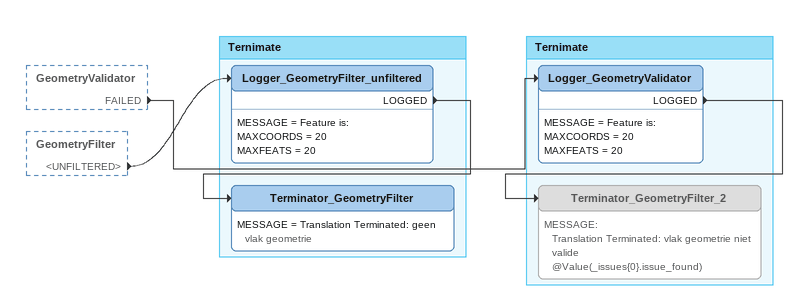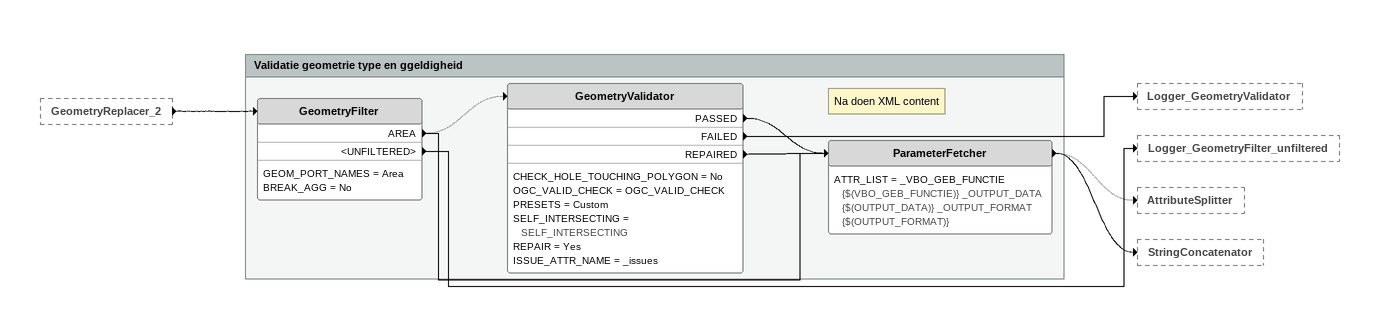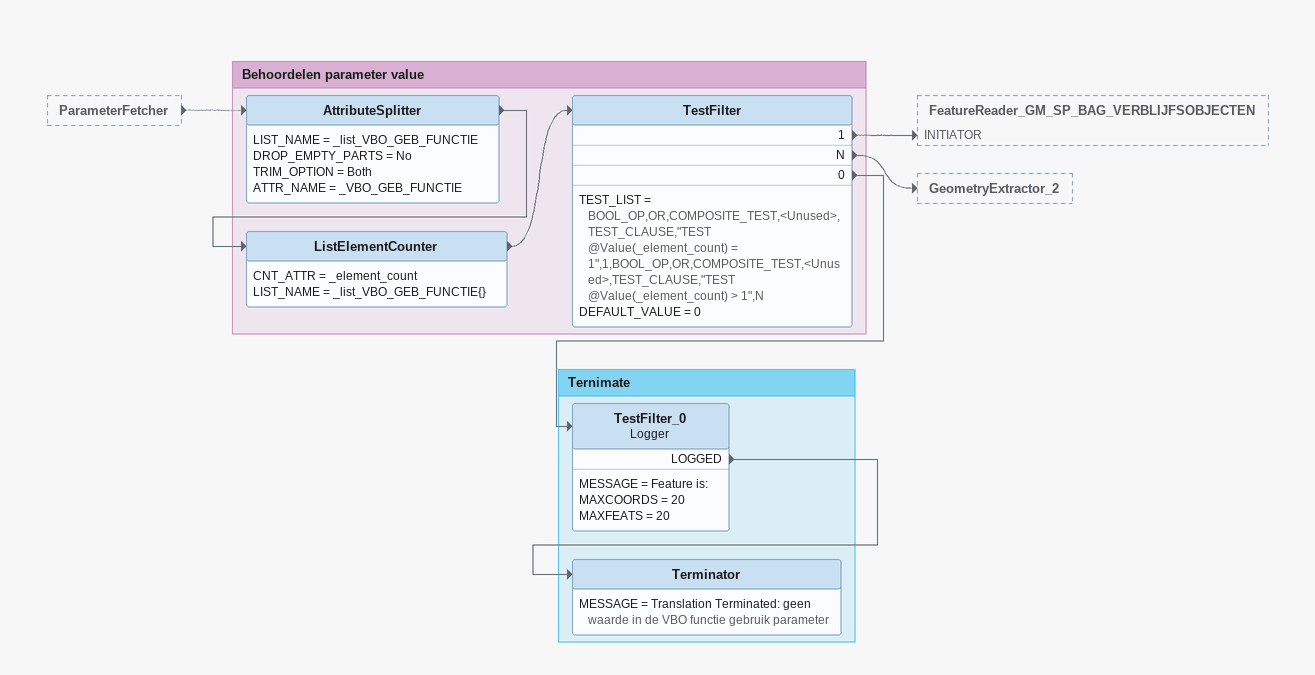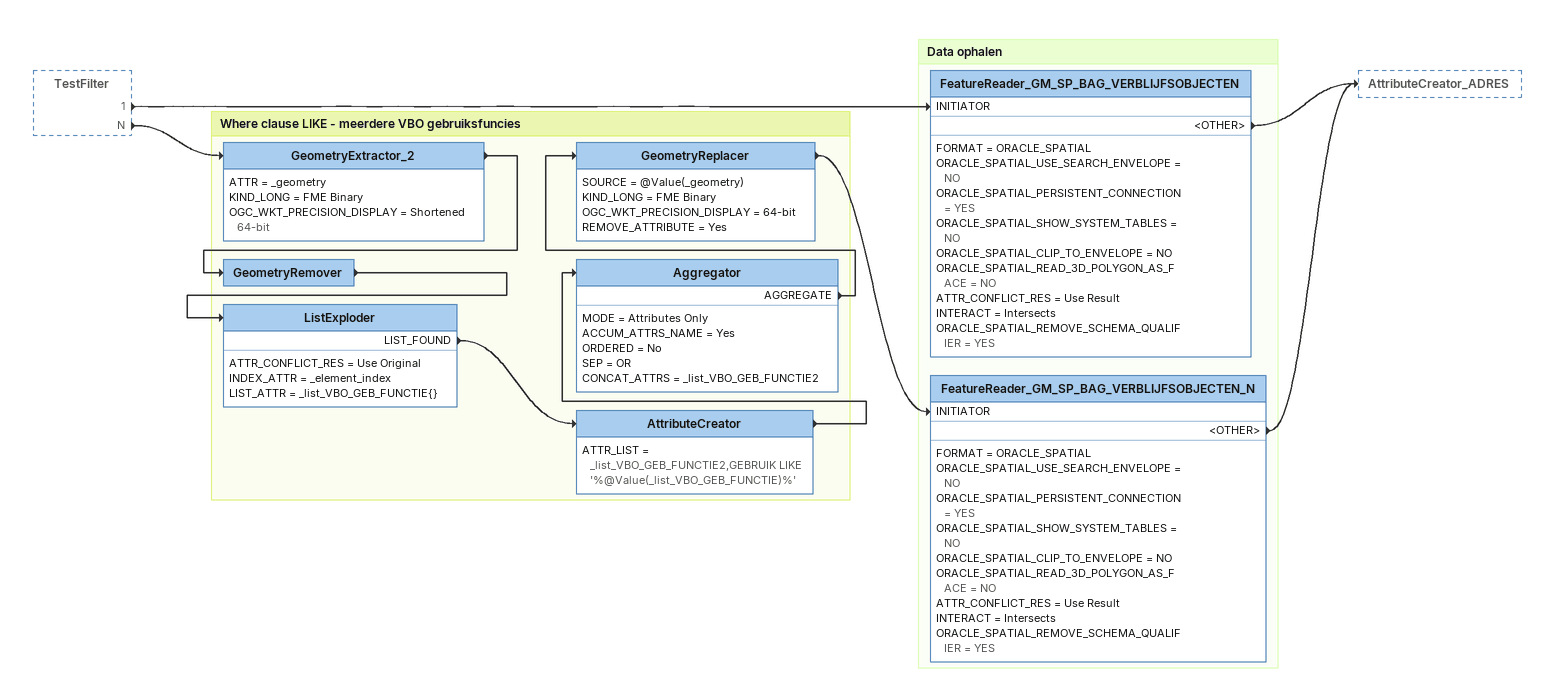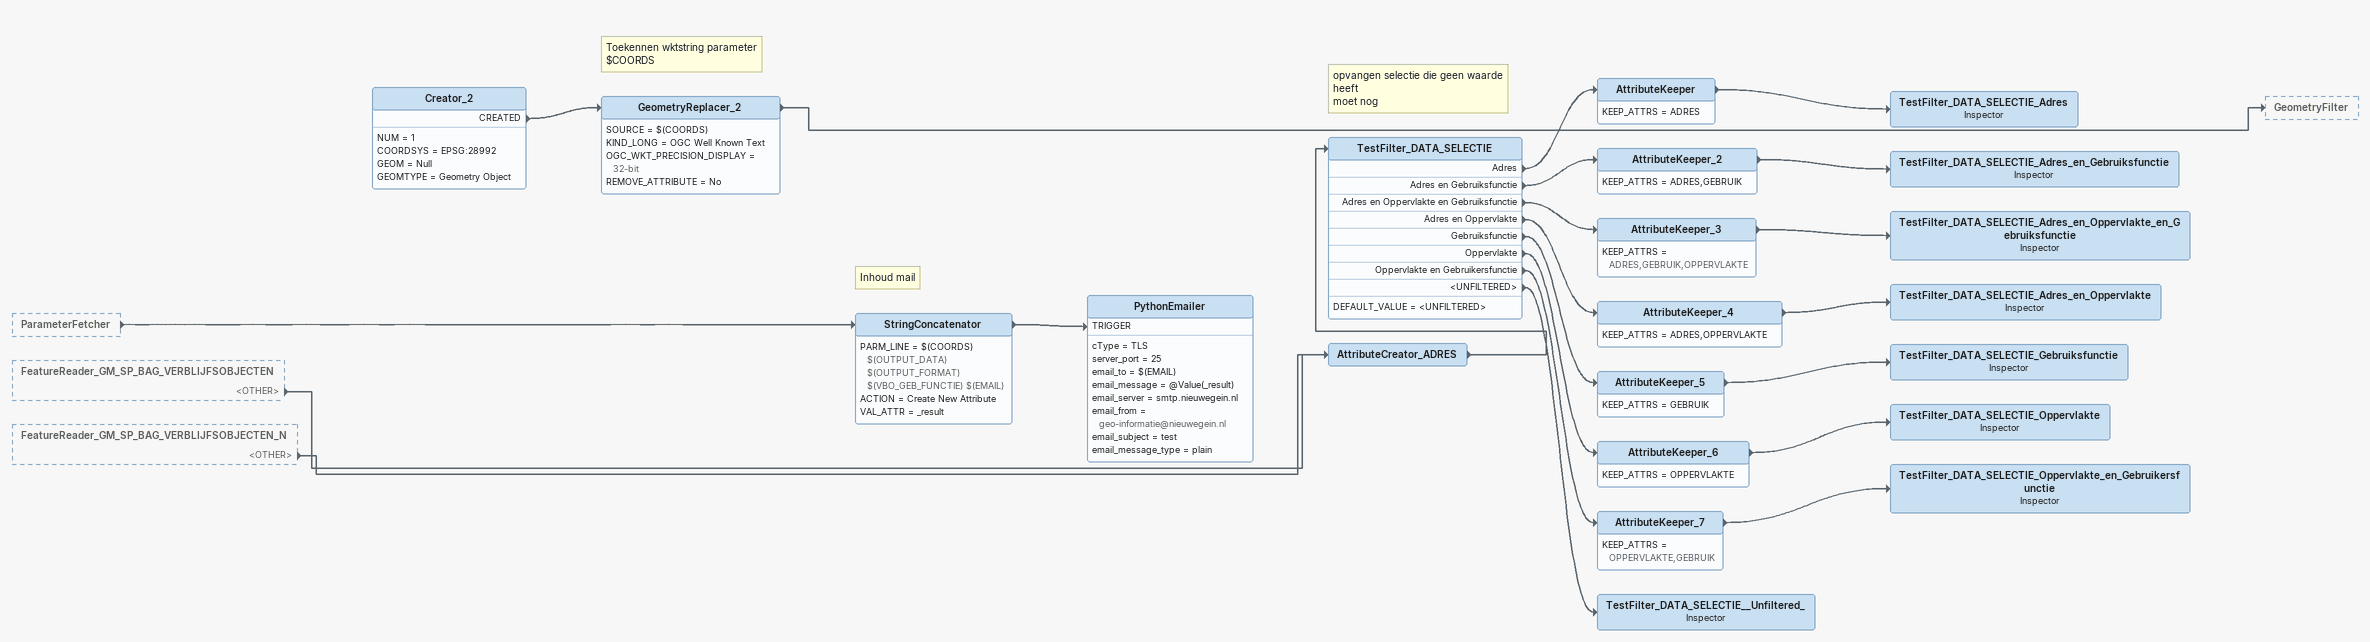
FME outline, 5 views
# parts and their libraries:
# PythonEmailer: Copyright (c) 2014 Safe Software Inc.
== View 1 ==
GeometryValidator [outside]
    FAILED -> Logger_GeometryValidator
GeometryFilter [outside]
    <UNFILTERED> -> Logger_GeometryFilter_unfiltered

Bookmark: Ternimate
Logger_GeometryValidator
    MESSAGE = Feature is:
    MAXCOORDS = 20
    MAXFEATS = 20
    LOGGED -> Terminator_GeometryFilter_2
Terminator_GeometryFilter_2 [off]
    MESSAGE:
      Translation Terminated: vlak geometrie niet valide
      @Value(_issues{0}.issue_found)

Bookmark: Ternimate
Logger_GeometryFilter_unfiltered
    MESSAGE = Feature is:
    MAXCOORDS = 20
    MAXFEATS = 20
    LOGGED -> Terminator_GeometryFilter
Terminator_GeometryFilter
    MESSAGE = Translation Terminated: geen vlak geometrie

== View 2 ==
GeometryReplacer_2 [outside]
    -> GeometryFilter

Bookmark: Validatie geometrie type en ggeldigheid
GeometryFilter
    GEOM_PORT_NAMES = Area
    BREAK_AGG = No
    AREA -> GeometryValidator [off]
    AREA -> ParameterFetcher
    <UNFILTERED> -> Logger_GeometryFilter_unfiltered
GeometryValidator
    CHECK_HOLE_TOUCHING_POLYGON = No
    OGC_VALID_CHECK = OGC_VALID_CHECK
    PRESETS = Custom
    SELF_INTERSECTING = SELF_INTERSECTING
    REPAIR = Yes
    ISSUE_ATTR_NAME = _issues
    PASSED -> ParameterFetcher
    FAILED -> Logger_GeometryValidator
    REPAIRED -> ParameterFetcher
Note: Na doen XML content
ParameterFetcher
    ATTR_LIST = _VBO_GEB_FUNCTIE {$(VBO_GEB_FUNCTIE)} _OUTPUT_DATA {$(OUTPUT_DATA)} _OUTPUT_FORMAT {$(OUTPUT_FORMAT)}
    -> AttributeSplitter [off]
    -> StringConcatenator

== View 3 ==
ParameterFetcher [outside]
    -> AttributeSplitter [off]

Bookmark: Behoordelen parameter value
AttributeSplitter
    LIST_NAME = _list_VBO_GEB_FUNCTIE
    DROP_EMPTY_PARTS = No
    TRIM_OPTION = Both
    ATTR_NAME = _VBO_GEB_FUNCTIE
    -> ListElementCounter
ListElementCounter
    CNT_ATTR = _element_count
    LIST_NAME = _list_VBO_GEB_FUNCTIE{}
    -> TestFilter
TestFilter
    TEST_LIST = BOOL_OP,OR,COMPOSITE_TEST,<Unused>,TEST_CLAUSE,"TEST @Value(_element_count) = 1",1,BOOL_OP,OR,COMPOSITE_TEST,<Unused>,TEST_CLAUSE,"TEST @Value(_element_count) > 1",N
    DEFAULT_VALUE = 0
    1 -> FeatureReader_GM_SP_BAG_VERBLIJFSOBJECTEN [INITIATOR]
    N -> GeometryExtractor_2
    0 -> TestFilter_0

Bookmark: Ternimate
TestFilter_0: Logger
    MESSAGE = Feature is:
    MAXCOORDS = 20
    MAXFEATS = 20
    LOGGED -> Terminator
Terminator
    MESSAGE = Translation Terminated: geen waarde in de VBO functie gebruik parameter

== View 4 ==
TestFilter [outside]
    1 -> FeatureReader_GM_SP_BAG_VERBLIJFSOBJECTEN [INITIATOR]
    N -> GeometryExtractor_2

Bookmark: Data ophalen
FeatureReader_GM_SP_BAG_VERBLIJFSOBJECTEN
    FORMAT = ORACLE_SPATIAL
    ORACLE_SPATIAL_USE_SEARCH_ENVELOPE = NO
    ORACLE_SPATIAL_PERSISTENT_CONNECTION = YES
    ORACLE_SPATIAL_SHOW_SYSTEM_TABLES = NO
    ORACLE_SPATIAL_CLIP_TO_ENVELOPE = NO
    ORACLE_SPATIAL_READ_3D_POLYGON_AS_FACE = NO
    ATTR_CONFLICT_RES = Use Result
    INTERACT = Intersects
    ORACLE_SPATIAL_REMOVE_SCHEMA_QUALIFIER = YES
    <OTHER> -> AttributeCreator_ADRES
FeatureReader_GM_SP_BAG_VERBLIJFSOBJECTEN_N
    FORMAT = ORACLE_SPATIAL
    ORACLE_SPATIAL_USE_SEARCH_ENVELOPE = NO
    ORACLE_SPATIAL_PERSISTENT_CONNECTION = YES
    ORACLE_SPATIAL_SHOW_SYSTEM_TABLES = NO
    ORACLE_SPATIAL_CLIP_TO_ENVELOPE = NO
    ORACLE_SPATIAL_READ_3D_POLYGON_AS_FACE = NO
    ATTR_CONFLICT_RES = Use Result
    INTERACT = Intersects
    ORACLE_SPATIAL_REMOVE_SCHEMA_QUALIFIER = YES
    <OTHER> -> AttributeCreator_ADRES

Bookmark: Where clause LIKE - meerdere VBO gebruiksfuncies
GeometryExtractor_2
    ATTR = _geometry
    KIND_LONG = FME Binary
    OGC_WKT_PRECISION_DISPLAY = Shortened 64-bit
    -> GeometryRemover
GeometryRemover
    -> ListExploder
ListExploder
    ATTR_CONFLICT_RES = Use Original
    INDEX_ATTR = _element_index
    LIST_ATTR = _list_VBO_GEB_FUNCTIE{}
    LIST_FOUND -> AttributeCreator
AttributeCreator
    ATTR_LIST = _list_VBO_GEB_FUNCTIE2,GEBRUIK LIKE '%@Value(_list_VBO_GEB_FUNCTIE)%'
    -> Aggregator
Aggregator
    MODE = Attributes Only
    ACCUM_ATTRS_NAME = Yes
    ORDERED = No
    SEP = OR
    CONCAT_ATTRS = _list_VBO_GEB_FUNCTIE2
    AGGREGATE -> GeometryReplacer
GeometryReplacer
    SOURCE = @Value(_geometry)
    KIND_LONG = FME Binary
    OGC_WKT_PRECISION_DISPLAY = 64-bit
    REMOVE_ATTRIBUTE = Yes
    -> FeatureReader_GM_SP_BAG_VERBLIJFSOBJECTEN_N [INITIATOR]

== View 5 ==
ParameterFetcher [outside]
    -> StringConcatenator
FeatureReader_GM_SP_BAG_VERBLIJFSOBJECTEN [outside]
    <OTHER> -> AttributeCreator_ADRES
FeatureReader_GM_SP_BAG_VERBLIJFSOBJECTEN_N [outside]
    <OTHER> -> AttributeCreator_ADRES
Creator_2
    NUM = 1
    COORDSYS = EPSG:28992
    GEOM = Null
    GEOMTYPE = Geometry Object
    CREATED -> GeometryReplacer_2
Note: Toekennen wktstring parameter / $COORDS
GeometryReplacer_2
    SOURCE = $(COORDS)
    KIND_LONG = OGC Well Known Text
    OGC_WKT_PRECISION_DISPLAY = 32-bit
    REMOVE_ATTRIBUTE = No
    -> GeometryFilter
AttributeCreator_ADRES
    -> TestFilter_DATA_SELECTIE
Note: opvangen selectie die geen waarde heeft / moet nog
TestFilter_DATA_SELECTIE
    DEFAULT_VALUE = <UNFILTERED>
    Adres -> AttributeKeeper
    Adres en Gebruiksfunctie -> AttributeKeeper_2
    Adres en Oppervlakte en Gebruiksfunctie -> AttributeKeeper_3
    Adres en Oppervlakte -> AttributeKeeper_4
    Gebruiksfunctie -> AttributeKeeper_5
    Oppervlakte -> AttributeKeeper_6
    Oppervlakte en Gebruikersfunctie -> AttributeKeeper_7
    <UNFILTERED> -> TestFilter_DATA_SELECTIE__Unfiltered_
AttributeKeeper
    KEEP_ATTRS = ADRES
    -> TestFilter_DATA_SELECTIE_Adres
TestFilter_DATA_SELECTIE_Adres: Inspector
AttributeKeeper_2
    KEEP_ATTRS = ADRES,GEBRUIK
    -> TestFilter_DATA_SELECTIE_Adres_en_Gebruiksfunctie
TestFilter_DATA_SELECTIE_Adres_en_Gebruiksfunctie: Inspector
AttributeKeeper_3
    KEEP_ATTRS = ADRES,GEBRUIK,OPPERVLAKTE
    -> TestFilter_DATA_SELECTIE_Adres_en_Oppervlakte_en_Gebruiksfunctie
TestFilter_DATA_SELECTIE_Adres_en_Oppervlakte_en_Gebruiksfunctie: Inspector
AttributeKeeper_4
    KEEP_ATTRS = ADRES,OPPERVLAKTE
    -> TestFilter_DATA_SELECTIE_Adres_en_Oppervlakte
TestFilter_DATA_SELECTIE_Adres_en_Oppervlakte: Inspector
AttributeKeeper_5
    KEEP_ATTRS = GEBRUIK
    -> TestFilter_DATA_SELECTIE_Gebruiksfunctie
TestFilter_DATA_SELECTIE_Gebruiksfunctie: Inspector
AttributeKeeper_6
    KEEP_ATTRS = OPPERVLAKTE
    -> TestFilter_DATA_SELECTIE_Oppervlakte
TestFilter_DATA_SELECTIE_Oppervlakte: Inspector
AttributeKeeper_7
    KEEP_ATTRS = OPPERVLAKTE,GEBRUIK
    -> TestFilter_DATA_SELECTIE_Oppervlakte_en_Gebruikersfunctie
TestFilter_DATA_SELECTIE_Oppervlakte_en_Gebruikersfunctie: Inspector
TestFilter_DATA_SELECTIE__Unfiltered_: Inspector
Note: Inhoud mail
StringConcatenator
    PARM_LINE = $(COORDS) $(OUTPUT_DATA) $(OUTPUT_FORMAT) $(VBO_GEB_FUNCTIE) $(EMAIL)
    ACTION = Create New Attribute
    VAL_ATTR = _result
    -> PythonEmailer [TRIGGER]
PythonEmailer
    cType = TLS
    server_port = 25
    email_to = $(EMAIL)
    email_message = @Value(_result)
    email_server = smtp.nieuwegein.nl
    email_from = geo-informatie@nieuwegein.nl
    email_subject = test
    email_message_type = plain
